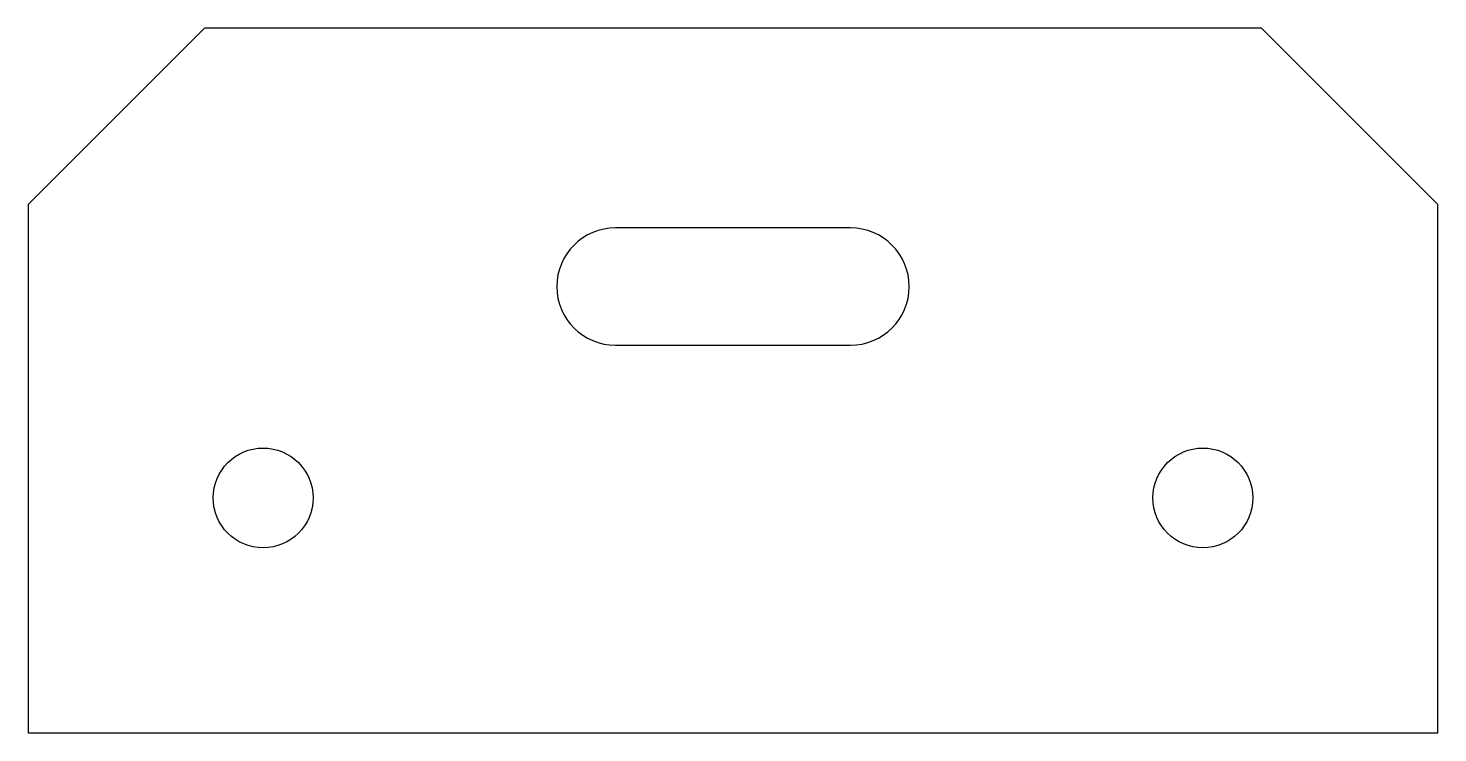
# Model space of a CAD drawing. Header units: millimetres. Extents: x 0 to 120, y 0 to 60.
import ezdxf

# ---------------------------------------------------------------- set-up
doc = ezdxf.new("R2010")
doc.units = ezdxf.units.MM
doc.layers.add('Visible', color=7, linetype='Continuous')

msp = doc.modelspace()

# ---------------------------------------------------------------- linework, layer by layer
at = {"layer": 'Visible'}
for p, q in [((15, 60), (0, 45)), ((105, 60), (15, 60)), ((120, 45), (105, 60)), ((0, 45), (0, 0)), ((120, 0), (120, 45)), ((70, 43), (50, 43)), ((50, 33), (70, 33)), ((0, 0), (120, 0))]:
    msp.add_line(p, q, dxfattribs=at)
for centre in [(20, 20), (100, 20)]:
    msp.add_circle(centre, 4.25, dxfattribs=at)
for centre, start, end in [((50, 38), 90, 270), ((70, 38), 270, 90)]:
    msp.add_arc(centre, 5, start, end, dxfattribs=at)

doc.saveas('drawing.dxf')
